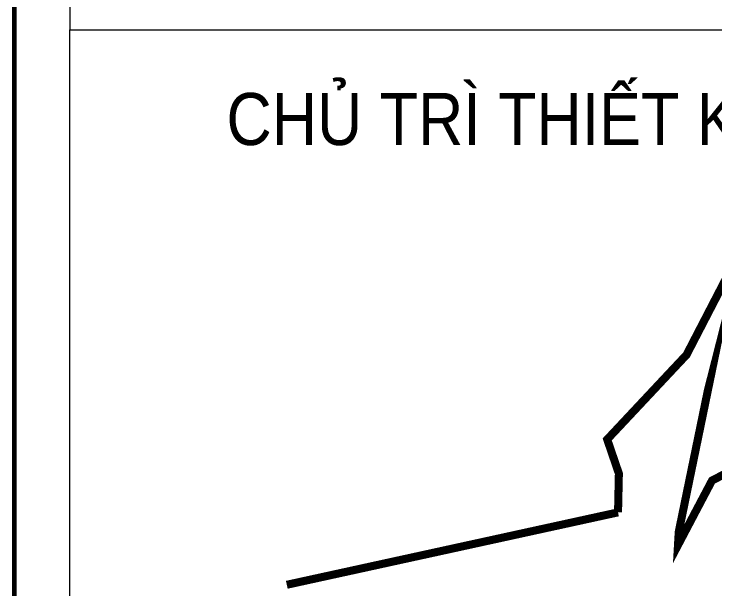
# Model space of a CAD drawing. Header units: millimetres. Extents: x 19378 to 572383, y -1120116 to -527168.
# Drawn here: x 250716 to 251846, y -559072 to -558145 of the extents above; entities that cross this region are included whole.
import ezdxf
from ezdxf.enums import TextEntityAlignment as Align

# ---------------------------------------------------------------- set-up
doc = ezdxf.new("R2010")
doc.units = ezdxf.units.MM
doc.header["$MEASUREMENT"] = 0
doc.layers.add('Khungten_LCDI', color=7, linetype='Continuous')
for name, color, linetype, lineweight in [('LC ISO', 153, 'Continuous', 13), ('LC Net thay', 7, 'Continuous', 25), ('LC Text1', 3, 'Continuous', 20)]:
    doc.layers.add(name, color=color, linetype=linetype, lineweight=lineweight)
doc.styles.add('Khungten', font='VHAVAN.TTF', dxfattribs={"width": 0.9, "height": 5000})
doc.styles.add('Title', font='VHBLACK.TTF', dxfattribs={"width": 0.8})

# ---------------------------------------------------------------- blocks, each defined once
blk = doc.blocks.new('Nha o can bo nhan vien Trung doan')
at = {"layer": 'Khungten_LCDI', "color": 5, "lineweight": 60}
blk.add_line((36600, 14650), (36600, -14650), dxfattribs=at)
at = {"layer": 'Khungten_LCDI', "color": 9, "lineweight": 15}
for points in [[(36750, -1521.9), (40450, -1521.9), (40450, 446.3), (36750, 446.3)], [(36750, -1521.9), (40450, -1521.9), (40450, -3535.5), (36750, -3535.5)]]:
    blk.add_lwpolyline(points, close=True, dxfattribs=at)
at = {"layer": 'LC ISO', "const_width": 21.6}
for points in [[(38222.9, -2819), (38225.2, -2714.7), (38193.8, -2622.9), (38407, -2395.5), (38523.8, -2169.8), (38558.7, -2032.7), (38386, -2871.3), (38384, -2906.9), (38424.1, -2830.7), (38475.4, -2733.5), (38525, -2707.6)], [(37332.9, -3013.6), (38222.9, -2819)]]:
    blk.add_lwpolyline(points, dxfattribs=at)
at = {"color": 7, "style": 'Khungten', "width": 0.9}
blk.add_text('chñ tr× thiÕt kÕ - designed by', height=140, dxfattribs=at).set_placement((38565.6, -1831.8), align=Align.CENTER)
at = {"color": 7, "style": 'Khungten', "width": 0.8}
for tag, p in [('REVISION', (39498.8, -10746.3)), ('NGAYHT', (39575.6, -11636.3))]:
    blk.add_attdef(tag, text='', height=200, dxfattribs=at).set_placement(p, align=Align.CENTER)
at = {"layer": 'LC Text1', "style": 'Title', "width": 1.485915}
for tag, p, p2 in [('TENBANVE1', (36912.7, -8885.8), (40339.1, -8885.8)), ('TENBANVE2', (36912.7, -9562.5), (40339.1, -9562.5))]:
    blk.add_attdef(tag, text='', height=250, dxfattribs=at).set_placement(p, p2, align=Align.FIT)
at = {"layer": 'LC Text1', "style": 'Title', "width": 0.7}
blk.add_attdef('SOBANVE', text='', height=250, dxfattribs=at).set_placement((39562, -13896.2), align=Align.CENTER)

msp = doc.modelspace()

# ---------------------------------------------------------------- block references
at = {"layer": 'LC Net thay', "xscale": 0.6, "yscale": 0.6, "zscale": 0.6}
msp.add_blockref('Nha o can bo nhan vien Trung doan', (228755.6, -557257.2), dxfattribs=at)

doc.saveas('drawing.dxf')
